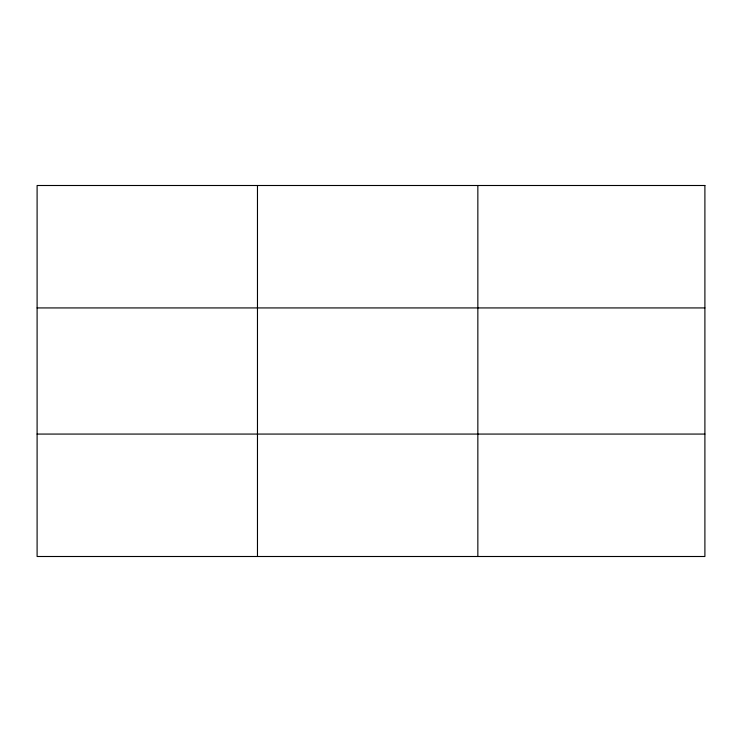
<?xml version="1.0" encoding="UTF-8"?>
<svg xmlns="http://www.w3.org/2000/svg" width="742" height="742" viewBox="0 0 742 742"><rect width="100%" height="100%" fill="white"/><g stroke="black" fill="none" stroke-linecap="round" stroke-linejoin="round"><path stroke-width="1.11" d="M257.474 556.5L257.474 185.5M477.848 556.5L477.848 185.5M37.1 307.93L704.9 307.93M37.1 434.07L704.9 434.07M704.9 185.5L37.1 185.5L37.1 556.5L704.9 556.5L704.9 185.5"/></g></svg>
